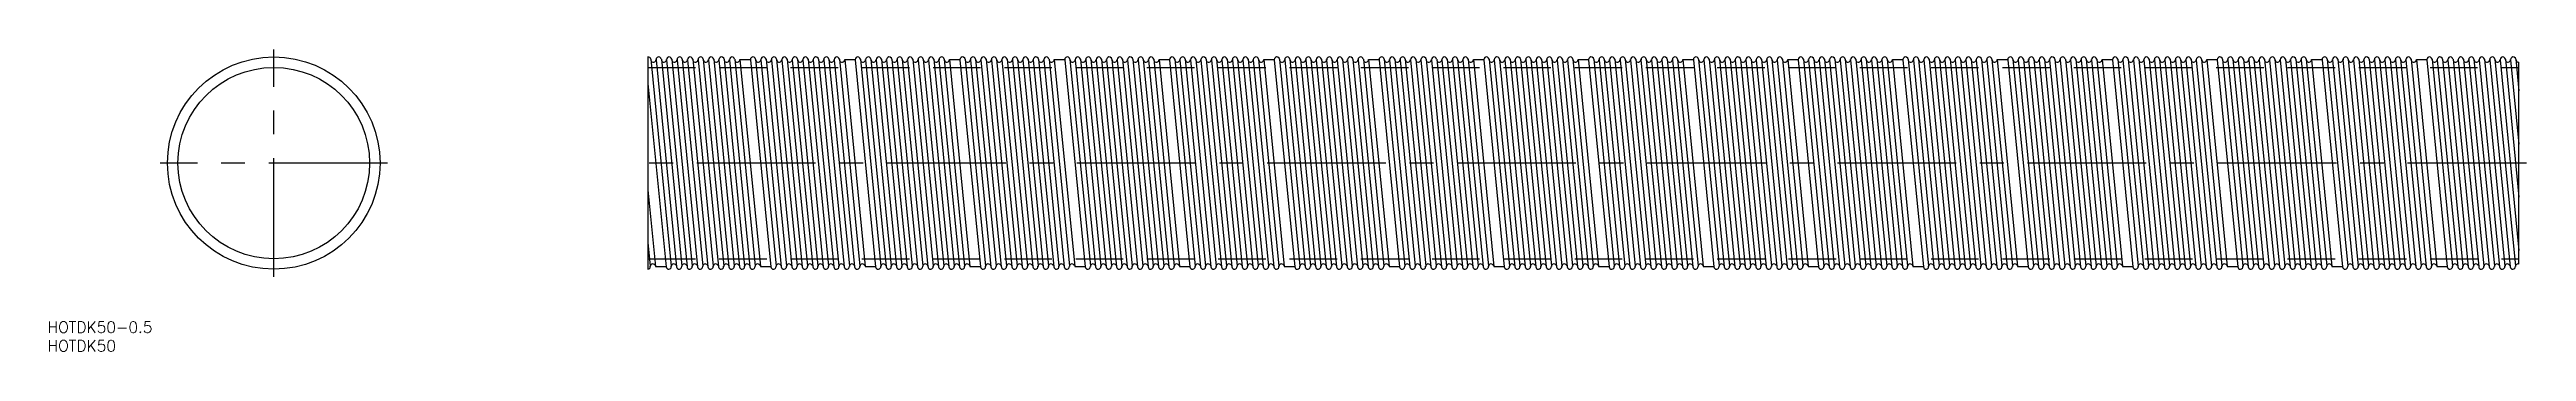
# Model space of a CAD drawing. Extents: x -60 to 602, y -50 to 30.
import ezdxf

# ---------------------------------------------------------------- set-up
doc = ezdxf.new("R2010")
doc.units = 0
doc.linetypes.add('CENTER', pattern=[50.8, 31.75, -6.35, 6.35, -6.35])
doc.linetypes.add('DASHED', pattern=[19.05, 12.7, -6.35])
doc.layers.get('0').update_dxf_attribs({"linetype": 'CONTINUOUS'})
doc.layers.add('CENTER', color=1, linetype='CENTER')
doc.styles.get("Standard").update_dxf_attribs({"font": 'txt.shx', "height": 3, "bigfont": 'bigfont.shx'})

msp = doc.modelspace()

# ---------------------------------------------------------------- linework, layer by layer
at = {"color": 7, "linetype": 'CONTINUOUS'}
for p, q in [((100, 28.4), (100, -28.4)), ((100.77, 27.77), (106.23, -27.63)), ((102.17, 27.63), (107.63, -27.77)), ((103.57, 27.77), (109.03, -27.63)), ((104.97, 27.63), (110.43, -27.77)), ((106.37, 27.77), (111.83, -27.63)), ((107.77, 27.63), (113.23, -27.77)), ((109.17, 27.77), (114.63, -27.63)), ((110.57, 27.63), (116.03, -27.77)), ((111.97, 27.77), (117.43, -27.63)), ((113.37, 27.63), (118.83, -27.77)), ((114.77, 27.77), (120.23, -27.63)), ((116.17, 27.63), (121.63, -27.77)), ((117.57, 27.77), (123.03, -27.63)), ((118.97, 27.63), (124.43, -27.77)), ((120.37, 27.77), (125.83, -27.63)), ((121.77, 27.63), (127.23, -27.77)), ((123.17, 27.77), (128.63, -27.63)), ((124.57, 27.7), (130.03, -27.7)), ((124.57, 27.7), (127.37, 27.7)), ((127.37, 27.63), (132.83, -27.77)), ((128.77, 27.77), (134.23, -27.63)), ((130.17, 27.63), (135.63, -27.77)), ((131.57, 27.77), (137.03, -27.63)), ((132.97, 27.63), (138.43, -27.77)), ((134.37, 27.77), (139.83, -27.63)), ((135.77, 27.63), (141.23, -27.77)), ((137.17, 27.77), (142.63, -27.63)), ((138.57, 27.63), (144.03, -27.77)), ((139.97, 27.77), (145.43, -27.63)), ((141.37, 27.63), (146.83, -27.77)), ((142.77, 27.77), (148.23, -27.63)), ((144.17, 27.63), (149.63, -27.77)), ((145.57, 27.77), (151.03, -27.63)), ((146.97, 27.63), (152.43, -27.77)), ((148.37, 27.77), (153.83, -27.63)), ((149.77, 27.63), (155.23, -27.77)), ((151.17, 27.77), (156.63, -27.63)), ((152.57, 27.7), (158.03, -27.7)), ((152.57, 27.7), (155.37, 27.7)), ((155.37, 27.63), (160.83, -27.77)), ((156.77, 27.77), (162.23, -27.63)), ((158.17, 27.63), (163.63, -27.77)), ((159.57, 27.77), (165.03, -27.63)), ((160.97, 27.63), (166.43, -27.77)), ((162.37, 27.77), (167.83, -27.63)), ((163.77, 27.63), (169.23, -27.77)), ((165.17, 27.77), (170.63, -27.63)), ((166.57, 27.63), (172.03, -27.77)), ((167.97, 27.77), (173.43, -27.63)), ((169.37, 27.63), (174.83, -27.77)), ((170.77, 27.77), (176.23, -27.63)), ((172.17, 27.63), (177.63, -27.77)), ((173.57, 27.77), (179.03, -27.63)), ((174.97, 27.63), (180.43, -27.77)), ((176.37, 27.77), (181.83, -27.63)), ((177.77, 27.63), (183.23, -27.77)), ((179.17, 27.77), (184.63, -27.63)), ((180.57, 27.7), (186.03, -27.7)), ((180.57, 27.7), (183.37, 27.7)), ((183.37, 27.63), (188.83, -27.77)), ((184.77, 27.77), (190.23, -27.63)), ((186.17, 27.63), (191.63, -27.77)), ((187.57, 27.77), (193.03, -27.63)), ((188.97, 27.63), (194.43, -27.77)), ((190.37, 27.77), (195.83, -27.63)), ((191.77, 27.63), (197.23, -27.77)), ((193.17, 27.77), (198.63, -27.63)), ((194.57, 27.63), (200.03, -27.77)), ((195.97, 27.77), (201.43, -27.63)), ((197.37, 27.63), (202.83, -27.77)), ((198.77, 27.77), (204.23, -27.63)), ((200.17, 27.63), (205.63, -27.77)), ((201.57, 27.77), (207.03, -27.63)), ((202.97, 27.63), (208.43, -27.77)), ((204.37, 27.77), (209.83, -27.63)), ((205.77, 27.63), (211.23, -27.77)), ((207.17, 27.77), (212.63, -27.63)), ((208.57, 27.7), (214.03, -27.7)), ((208.57, 27.7), (211.37, 27.7)), ((211.37, 27.63), (216.83, -27.77)), ((212.77, 27.77), (218.23, -27.63)), ((214.17, 27.63), (219.63, -27.77)), ((215.57, 27.77), (221.03, -27.63)), ((216.97, 27.63), (222.43, -27.77)), ((218.37, 27.77), (223.83, -27.63)), ((219.77, 27.63), (225.23, -27.77)), ((221.17, 27.77), (226.63, -27.63)), ((222.57, 27.63), (228.03, -27.77)), ((223.97, 27.77), (229.43, -27.63)), ((225.37, 27.63), (230.83, -27.77)), ((226.77, 27.77), (232.23, -27.63)), ((228.17, 27.63), (233.63, -27.77)), ((229.57, 27.77), (235.03, -27.63)), ((230.97, 27.63), (236.43, -27.77)), ((232.37, 27.77), (237.83, -27.63)), ((233.77, 27.63), (239.23, -27.77)), ((235.17, 27.77), (240.63, -27.63)), ((236.57, 27.7), (242.03, -27.7)), ((236.57, 27.7), (239.37, 27.7)), ((239.37, 27.63), (244.83, -27.77)), ((240.77, 27.77), (246.23, -27.63)), ((242.17, 27.63), (247.63, -27.77)), ((243.57, 27.77), (249.03, -27.63)), ((244.97, 27.63), (250.43, -27.77)), ((246.37, 27.77), (251.83, -27.63)), ((247.77, 27.63), (253.23, -27.77)), ((249.17, 27.77), (254.63, -27.63)), ((250.57, 27.63), (256.03, -27.77)), ((251.97, 27.77), (257.43, -27.63)), ((253.37, 27.63), (258.83, -27.77)), ((254.77, 27.77), (260.23, -27.63)), ((256.17, 27.63), (261.63, -27.77)), ((257.57, 27.77), (263.03, -27.63)), ((258.97, 27.63), (264.43, -27.77)), ((260.37, 27.77), (265.83, -27.63)), ((261.77, 27.63), (267.23, -27.77)), ((263.17, 27.77), (268.63, -27.63)), ((264.57, 27.7), (270.03, -27.7)), ((264.57, 27.7), (267.37, 27.7)), ((267.37, 27.63), (272.83, -27.77)), ((268.77, 27.77), (274.23, -27.63)), ((270.17, 27.63), (275.63, -27.77)), ((271.57, 27.77), (277.03, -27.63)), ((272.97, 27.63), (278.43, -27.77)), ((274.37, 27.77), (279.83, -27.63)), ((275.77, 27.63), (281.23, -27.77)), ((277.17, 27.77), (282.63, -27.63)), ((278.57, 27.63), (284.03, -27.77)), ((279.97, 27.77), (285.43, -27.63)), ((281.37, 27.63), (286.83, -27.77)), ((282.77, 27.77), (288.23, -27.63)), ((284.17, 27.63), (289.63, -27.77)), ((285.57, 27.77), (291.03, -27.63)), ((286.97, 27.63), (292.43, -27.77)), ((288.37, 27.77), (293.83, -27.63)), ((289.77, 27.63), (295.23, -27.77)), ((291.17, 27.77), (296.63, -27.63)), ((292.57, 27.7), (298.03, -27.7)), ((292.57, 27.7), (295.37, 27.7)), ((295.37, 27.63), (300.83, -27.77)), ((296.77, 27.77), (302.23, -27.63)), ((298.17, 27.63), (303.63, -27.77)), ((299.57, 27.77), (305.03, -27.63)), ((300.97, 27.63), (306.43, -27.77)), ((302.37, 27.77), (307.83, -27.63)), ((303.77, 27.63), (309.23, -27.77)), ((305.17, 27.77), (310.63, -27.63)), ((306.57, 27.63), (312.03, -27.77)), ((307.97, 27.77), (313.43, -27.63)), ((309.37, 27.63), (314.83, -27.77)), ((310.77, 27.77), (316.23, -27.63)), ((312.17, 27.63), (317.63, -27.77)), ((313.57, 27.77), (319.03, -27.63)), ((314.97, 27.63), (320.43, -27.77)), ((316.37, 27.77), (321.83, -27.63)), ((317.77, 27.63), (323.23, -27.77)), ((319.17, 27.77), (324.63, -27.63)), ((320.57, 27.7), (326.03, -27.7)), ((320.57, 27.7), (323.37, 27.7)), ((323.37, 27.63), (328.83, -27.77)), ((324.77, 27.77), (330.23, -27.63)), ((326.17, 27.63), (331.63, -27.77)), ((327.57, 27.77), (333.03, -27.63)), ((328.97, 27.63), (334.43, -27.77)), ((330.37, 27.77), (335.83, -27.63)), ((331.77, 27.63), (337.23, -27.77)), ((333.17, 27.77), (338.63, -27.63)), ((334.57, 27.63), (340.03, -27.77)), ((335.97, 27.77), (341.43, -27.63)), ((337.37, 27.63), (342.83, -27.77)), ((338.77, 27.77), (344.23, -27.63)), ((340.17, 27.63), (345.63, -27.77)), ((341.57, 27.77), (347.03, -27.63)), ((342.97, 27.63), (348.43, -27.77)), ((344.37, 27.77), (349.83, -27.63)), ((345.77, 27.63), (351.23, -27.77)), ((347.17, 27.77), (352.63, -27.63)), ((348.57, 27.7), (354.03, -27.7)), ((348.57, 27.7), (351.37, 27.7)), ((351.37, 27.63), (356.83, -27.77)), ((352.77, 27.77), (358.23, -27.63)), ((354.17, 27.63), (359.63, -27.77)), ((355.57, 27.77), (361.03, -27.63)), ((356.97, 27.63), (362.43, -27.77)), ((358.37, 27.77), (363.83, -27.63)), ((359.77, 27.63), (365.23, -27.77)), ((361.17, 27.77), (366.63, -27.63)), ((362.57, 27.63), (368.03, -27.77)), ((363.97, 27.77), (369.43, -27.63)), ((365.37, 27.63), (370.83, -27.77)), ((366.77, 27.77), (372.23, -27.63)), ((368.17, 27.63), (373.63, -27.77)), ((369.57, 27.77), (375.03, -27.63)), ((370.97, 27.63), (376.43, -27.77)), ((372.37, 27.77), (377.83, -27.63)), ((373.77, 27.63), (379.23, -27.77)), ((375.17, 27.77), (380.63, -27.63)), ((376.57, 27.7), (382.03, -27.7)), ((376.57, 27.7), (379.37, 27.7)), ((379.37, 27.63), (384.83, -27.77)), ((380.77, 27.77), (386.23, -27.63)), ((382.17, 27.63), (387.63, -27.77)), ((383.57, 27.77), (389.03, -27.63)), ((384.97, 27.63), (390.43, -27.77)), ((386.37, 27.77), (391.83, -27.63)), ((387.77, 27.63), (393.23, -27.77)), ((389.17, 27.77), (394.63, -27.63)), ((390.57, 27.63), (396.03, -27.77)), ((391.97, 27.77), (397.43, -27.63)), ((393.37, 27.63), (398.83, -27.77)), ((394.77, 27.77), (400.23, -27.63)), ((396.17, 27.63), (401.63, -27.77)), ((397.57, 27.77), (403.03, -27.63)), ((398.97, 27.63), (404.43, -27.77)), ((400.37, 27.77), (405.83, -27.63)), ((401.77, 27.63), (407.23, -27.77)), ((403.17, 27.77), (408.63, -27.63)), ((404.57, 27.7), (410.03, -27.7)), ((404.57, 27.7), (407.37, 27.7)), ((407.37, 27.63), (412.83, -27.77)), ((408.77, 27.77), (414.23, -27.63)), ((410.17, 27.63), (415.63, -27.77)), ((411.57, 27.77), (417.03, -27.63)), ((412.97, 27.63), (418.43, -27.77)), ((414.37, 27.77), (419.83, -27.63)), ((415.77, 27.63), (421.23, -27.77)), ((417.17, 27.77), (422.63, -27.63)), ((418.57, 27.63), (424.03, -27.77)), ((419.97, 27.77), (425.43, -27.63)), ((421.37, 27.63), (426.83, -27.77)), ((422.77, 27.77), (428.23, -27.63)), ((424.17, 27.63), (429.63, -27.77)), ((425.57, 27.77), (431.03, -27.63)), ((426.97, 27.63), (432.43, -27.77)), ((428.37, 27.77), (433.83, -27.63)), ((429.77, 27.63), (435.23, -27.77)), ((431.17, 27.77), (436.63, -27.63)), ((432.57, 27.7), (438.03, -27.7)), ((432.57, 27.7), (435.37, 27.7)), ((435.37, 27.63), (440.83, -27.77)), ((436.77, 27.77), (442.23, -27.63)), ((438.17, 27.63), (443.63, -27.77)), ((439.57, 27.77), (445.03, -27.63)), ((440.97, 27.63), (446.43, -27.77)), ((442.37, 27.77), (447.83, -27.63)), ((443.77, 27.63), (449.23, -27.77)), ((445.17, 27.77), (450.63, -27.63)), ((446.57, 27.63), (452.03, -27.77)), ((447.97, 27.77), (453.43, -27.63)), ((449.37, 27.63), (454.83, -27.77)), ((450.77, 27.77), (456.23, -27.63)), ((452.17, 27.63), (457.63, -27.77)), ((453.57, 27.77), (459.03, -27.63)), ((454.97, 27.63), (460.43, -27.77)), ((456.37, 27.77), (461.83, -27.63)), ((457.77, 27.63), (463.23, -27.77)), ((459.17, 27.77), (464.63, -27.63)), ((460.57, 27.7), (466.03, -27.7)), ((460.57, 27.7), (463.37, 27.7)), ((463.37, 27.63), (468.83, -27.77)), ((464.77, 27.77), (470.23, -27.63)), ((466.17, 27.63), (471.63, -27.77)), ((467.57, 27.77), (473.03, -27.63)), ((468.97, 27.63), (474.43, -27.77)), ((470.37, 27.77), (475.83, -27.63)), ((471.77, 27.63), (477.23, -27.77)), ((473.17, 27.77), (478.63, -27.63)), ((474.57, 27.63), (480.03, -27.77)), ((475.97, 27.77), (481.43, -27.63)), ((477.37, 27.63), (482.83, -27.77)), ((478.77, 27.77), (484.23, -27.63)), ((480.17, 27.63), (485.63, -27.77)), ((481.57, 27.77), (487.03, -27.63)), ((482.97, 27.63), (488.43, -27.77)), ((484.37, 27.77), (489.83, -27.63)), ((485.77, 27.63), (491.23, -27.77)), ((487.17, 27.77), (492.63, -27.63)), ((488.57, 27.7), (494.03, -27.7)), ((488.57, 27.7), (491.37, 27.7)), ((491.37, 27.63), (496.83, -27.77)), ((492.77, 27.77), (498.23, -27.63)), ((494.17, 27.63), (499.63, -27.77)), ((495.57, 27.77), (501.03, -27.63)), ((496.97, 27.63), (502.43, -27.77)), ((498.37, 27.77), (503.83, -27.63)), ((499.77, 27.63), (505.23, -27.77)), ((501.17, 27.77), (506.63, -27.63)), ((502.57, 27.63), (508.03, -27.77)), ((503.97, 27.77), (509.43, -27.63)), ((505.37, 27.63), (510.83, -27.77)), ((506.77, 27.77), (512.23, -27.63)), ((508.17, 27.63), (513.63, -27.77)), ((509.57, 27.77), (515.03, -27.63)), ((510.97, 27.63), (516.43, -27.77)), ((512.37, 27.77), (517.83, -27.63)), ((513.77, 27.63), (519.23, -27.77)), ((515.17, 27.77), (520.63, -27.63)), ((516.57, 27.7), (522.03, -27.7)), ((516.57, 27.7), (519.37, 27.7)), ((519.37, 27.63), (524.83, -27.77)), ((520.77, 27.77), (526.23, -27.63)), ((522.17, 27.63), (527.63, -27.77)), ((523.57, 27.77), (529.03, -27.63)), ((524.97, 27.63), (530.43, -27.77)), ((526.37, 27.77), (531.83, -27.63)), ((527.77, 27.63), (533.23, -27.77)), ((529.17, 27.77), (534.63, -27.63)), ((530.57, 27.63), (536.03, -27.77)), ((531.97, 27.77), (537.43, -27.63)), ((533.37, 27.63), (538.83, -27.77)), ((534.77, 27.77), (540.23, -27.63)), ((536.17, 27.63), (541.63, -27.77)), ((537.57, 27.77), (543.03, -27.63)), ((538.97, 27.63), (544.43, -27.77)), ((540.37, 27.77), (545.83, -27.63)), ((541.77, 27.63), (547.23, -27.77)), ((543.17, 27.77), (548.63, -27.63)), ((544.57, 27.7), (550.03, -27.7)), ((544.57, 27.7), (547.37, 27.7)), ((547.37, 27.63), (552.83, -27.77)), ((548.77, 27.77), (554.23, -27.63)), ((550.17, 27.63), (555.63, -27.77)), ((551.57, 27.77), (557.03, -27.63)), ((552.97, 27.63), (558.43, -27.77)), ((554.37, 27.77), (559.83, -27.63)), ((555.77, 27.63), (561.23, -27.77)), ((557.17, 27.77), (562.63, -27.63)), ((558.57, 27.63), (564.03, -27.77)), ((559.97, 27.77), (565.43, -27.63)), ((561.37, 27.63), (566.83, -27.77)), ((562.77, 27.77), (568.23, -27.63)), ((564.17, 27.63), (569.63, -27.77)), ((565.57, 27.77), (571.03, -27.63)), ((566.97, 27.63), (572.43, -27.77)), ((568.37, 27.77), (573.83, -27.63)), ((569.77, 27.63), (575.23, -27.77)), ((571.17, 27.77), (576.63, -27.63)), ((572.57, 27.7), (578.03, -27.7)), ((572.57, 27.7), (575.37, 27.7)), ((575.37, 27.63), (580.83, -27.77)), ((576.77, 27.77), (582.23, -27.63)), ((578.17, 27.63), (583.63, -27.77)), ((579.57, 27.77), (585.03, -27.63)), ((580.97, 27.63), (586.43, -27.77)), ((582.37, 27.77), (587.83, -27.63)), ((583.77, 27.63), (589.23, -27.77)), ((585.17, 27.77), (590.63, -27.63)), ((586.57, 27.63), (592.03, -27.77)), ((587.97, 27.77), (593.43, -27.63)), ((589.37, 27.63), (594.83, -27.77)), ((590.77, 27.77), (596.23, -27.63)), ((592.17, 27.63), (597.63, -27.77)), ((593.57, 27.77), (599.03, -27.63)), ((594.97, 27.63), (600, -23.36)), ((596.37, 27.77), (600, -9.09)), ((597.77, 27.63), (600, 5.04)), ((599.17, 27.77), (600, 19.31)), ((600, -27.05), (600, 27.01)), ((100, 21.27), (104.83, -27.77)), ((100, -7.12), (102.03, -27.7)), ((100, -21.27), (100.63, -27.63)), ((102.03, -27.7), (104.83, -27.7)), ((130.03, -27.7), (132.83, -27.7)), ((158.03, -27.7), (160.83, -27.7)), ((186.03, -27.7), (188.83, -27.7)), ((214.03, -27.7), (216.83, -27.7)), ((242.03, -27.7), (244.83, -27.7)), ((270.03, -27.7), (272.83, -27.7)), ((298.03, -27.7), (300.83, -27.7)), ((326.03, -27.7), (328.83, -27.7)), ((354.03, -27.7), (356.83, -27.7)), ((382.03, -27.7), (384.83, -27.7)), ((410.03, -27.7), (412.83, -27.7)), ((438.03, -27.7), (440.83, -27.7)), ((466.03, -27.7), (468.83, -27.7)), ((494.03, -27.7), (496.83, -27.7)), ((522.03, -27.7), (524.83, -27.7)), ((550.03, -27.7), (552.83, -27.7)), ((578.03, -27.7), (580.83, -27.7))]:
    msp.add_line(p, q, dxfattribs=at)
at = {"color": 3, "linetype": 'DASHED'}
for p, q in [((100, 25.6), (600, 25.6)), ((100, -25.6), (600, -25.6))]:
    msp.add_line(p, q, dxfattribs=at)
at = {"color": 7, "linetype": 'CONTINUOUS'}
for radius in [28.4, 25.6]:
    msp.add_circle((0, 0), radius, dxfattribs=at)
for centre, start, end in [((100.07, 27.7), 5.63068, 95.65807), ((101.47, 27.7), 193.59688, 0), ((102.87, 27.7), 5.63068, 185.63068), ((104.27, 27.7), 193.59688, 0), ((105.67, 27.7), 5.63068, 185.63068), ((107.07, 27.7), 193.59688, 0), ((108.47, 27.7), 5.63068, 185.63068), ((109.87, 27.7), 193.59688, 0), ((111.27, 27.7), 5.63068, 185.63068), ((112.67, 27.7), 193.59688, 0), ((114.07, 27.7), 5.63068, 185.63068), ((115.47, 27.7), 193.59688, 0), ((116.87, 27.7), 5.63068, 185.63068), ((118.27, 27.7), 193.59688, 0), ((119.67, 27.7), 5.63068, 185.63068), ((121.07, 27.7), 193.59688, 0), ((122.47, 27.7), 5.63068, 185.63068), ((123.87, 27.7), 193.59688, 0), ((128.07, 27.7), 5.63068, 185.63068), ((129.47, 27.7), 193.59688, 0), ((130.87, 27.7), 5.63068, 185.63068), ((132.27, 27.7), 193.59688, 0), ((133.67, 27.7), 5.63068, 185.63068), ((135.07, 27.7), 193.59688, 0), ((136.47, 27.7), 5.63068, 185.63068), ((137.87, 27.7), 193.59688, 0), ((139.27, 27.7), 5.63068, 185.63068), ((140.67, 27.7), 193.59688, 0), ((142.07, 27.7), 5.63068, 185.63068), ((143.47, 27.7), 193.59688, 0), ((144.87, 27.7), 5.63068, 185.63068), ((146.27, 27.7), 193.59688, 0), ((147.67, 27.7), 5.63068, 185.63068), ((149.07, 27.7), 193.59688, 0), ((150.47, 27.7), 5.63068, 185.63068), ((151.87, 27.7), 193.59688, 0), ((156.07, 27.7), 5.63068, 185.63068), ((157.47, 27.7), 193.59688, 0), ((158.87, 27.7), 5.63068, 185.63068), ((160.27, 27.7), 193.59688, 0), ((161.67, 27.7), 5.63068, 185.63068), ((163.07, 27.7), 193.59688, 0), ((164.47, 27.7), 5.63068, 185.63068), ((165.87, 27.7), 193.59688, 0), ((167.27, 27.7), 5.63068, 185.63068), ((168.67, 27.7), 193.59688, 0), ((170.07, 27.7), 5.63068, 185.63068), ((171.47, 27.7), 193.59688, 0), ((172.87, 27.7), 5.63068, 185.63068), ((174.27, 27.7), 193.59688, 0), ((175.67, 27.7), 5.63068, 185.63068), ((177.07, 27.7), 193.59688, 0), ((178.47, 27.7), 5.63068, 185.63068), ((179.87, 27.7), 193.59688, 0), ((184.07, 27.7), 5.63068, 185.63068), ((185.47, 27.7), 193.59688, 0), ((186.87, 27.7), 5.63068, 185.63068), ((188.27, 27.7), 193.59688, 0), ((189.67, 27.7), 5.63068, 185.63068), ((191.07, 27.7), 193.59688, 0), ((192.47, 27.7), 5.63068, 185.63068), ((193.87, 27.7), 193.59688, 0), ((195.27, 27.7), 5.63068, 185.63068), ((196.67, 27.7), 193.59688, 0), ((198.07, 27.7), 5.63068, 185.63068), ((199.47, 27.7), 193.59688, 0), ((200.87, 27.7), 5.63068, 185.63068), ((202.27, 27.7), 193.59688, 0), ((203.67, 27.7), 5.63068, 185.63068), ((205.07, 27.7), 193.59688, 0), ((206.47, 27.7), 5.63068, 185.63068), ((207.87, 27.7), 193.59688, 0), ((212.07, 27.7), 5.63068, 185.63068), ((213.47, 27.7), 193.59688, 0), ((214.87, 27.7), 5.63068, 185.63068), ((216.27, 27.7), 193.59688, 0), ((217.67, 27.7), 5.63068, 185.63068), ((219.07, 27.7), 193.59688, 0), ((220.47, 27.7), 5.63068, 185.63068), ((221.87, 27.7), 193.59688, 0), ((223.27, 27.7), 5.63068, 185.63068), ((224.67, 27.7), 193.59688, 0), ((226.07, 27.7), 5.63068, 185.63068), ((227.47, 27.7), 193.59688, 0), ((228.87, 27.7), 5.63068, 185.63068), ((230.27, 27.7), 193.59688, 0), ((231.67, 27.7), 5.63068, 185.63068), ((233.07, 27.7), 193.59688, 0), ((234.47, 27.7), 5.63068, 185.63068), ((235.87, 27.7), 193.59688, 0), ((240.07, 27.7), 5.63068, 185.63068), ((241.47, 27.7), 193.59688, 0), ((242.87, 27.7), 5.63068, 185.63068), ((244.27, 27.7), 193.59688, 0), ((245.67, 27.7), 5.63068, 185.63068), ((247.07, 27.7), 193.59688, 0), ((248.47, 27.7), 5.63068, 185.63068), ((249.87, 27.7), 193.59688, 0), ((251.27, 27.7), 5.63068, 185.63068), ((252.67, 27.7), 193.59688, 0), ((254.07, 27.7), 5.63068, 185.63068), ((255.47, 27.7), 193.59688, 0), ((256.87, 27.7), 5.63068, 185.63068), ((258.27, 27.7), 193.59688, 0), ((259.67, 27.7), 5.63068, 185.63068), ((261.07, 27.7), 193.59688, 0), ((262.47, 27.7), 5.63068, 185.63068), ((263.87, 27.7), 193.59688, 0), ((268.07, 27.7), 5.63068, 185.63068), ((269.47, 27.7), 193.59688, 0), ((270.87, 27.7), 5.63068, 185.63068), ((272.27, 27.7), 193.59688, 0), ((273.67, 27.7), 5.63068, 185.63068), ((275.07, 27.7), 193.59688, 0), ((276.47, 27.7), 5.63068, 185.63068), ((277.87, 27.7), 193.59688, 0), ((279.27, 27.7), 5.63068, 185.63068), ((280.67, 27.7), 193.59688, 0), ((282.07, 27.7), 5.63068, 185.63068), ((283.47, 27.7), 193.59688, 0), ((284.87, 27.7), 5.63068, 185.63068), ((286.27, 27.7), 193.59688, 0), ((287.67, 27.7), 5.63068, 185.63068), ((289.07, 27.7), 193.59688, 0), ((290.47, 27.7), 5.63068, 185.63068), ((291.87, 27.7), 193.59688, 0), ((296.07, 27.7), 5.63068, 185.63068), ((297.47, 27.7), 193.59688, 0), ((298.87, 27.7), 5.63068, 185.63068), ((300.27, 27.7), 193.59688, 0), ((301.67, 27.7), 5.63068, 185.63068), ((303.07, 27.7), 193.59688, 0), ((304.47, 27.7), 5.63068, 185.63068), ((305.87, 27.7), 193.59688, 0), ((307.27, 27.7), 5.63068, 185.63068), ((308.67, 27.7), 193.59688, 0), ((310.07, 27.7), 5.63068, 185.63068), ((311.47, 27.7), 193.59688, 0), ((312.87, 27.7), 5.63068, 185.63068), ((314.27, 27.7), 193.59688, 0), ((315.67, 27.7), 5.63068, 185.63068), ((317.07, 27.7), 193.59688, 0), ((318.47, 27.7), 5.63068, 185.63068), ((319.87, 27.7), 193.59688, 0), ((324.07, 27.7), 5.63068, 185.63068), ((325.47, 27.7), 193.59688, 0), ((326.87, 27.7), 5.63068, 185.63068), ((328.27, 27.7), 193.59688, 0), ((329.67, 27.7), 5.63068, 185.63068), ((331.07, 27.7), 193.59688, 0), ((332.47, 27.7), 5.63068, 185.63068), ((333.87, 27.7), 193.59688, 0), ((335.27, 27.7), 5.63068, 185.63068), ((336.67, 27.7), 193.59688, 0), ((338.07, 27.7), 5.63068, 185.63068), ((339.47, 27.7), 193.59688, 0), ((340.87, 27.7), 5.63068, 185.63068), ((342.27, 27.7), 193.59688, 0), ((343.67, 27.7), 5.63068, 185.63068), ((345.07, 27.7), 193.59688, 0), ((346.47, 27.7), 5.63068, 185.63068), ((347.87, 27.7), 193.59688, 0), ((352.07, 27.7), 5.63068, 185.63068), ((353.47, 27.7), 193.59688, 0), ((354.87, 27.7), 5.63068, 185.63068), ((356.27, 27.7), 193.59688, 0), ((357.67, 27.7), 5.63068, 185.63068), ((359.07, 27.7), 193.59688, 0), ((360.47, 27.7), 5.63068, 185.63068), ((361.87, 27.7), 193.59688, 0), ((363.27, 27.7), 5.63068, 185.63068), ((364.67, 27.7), 193.59688, 0), ((366.07, 27.7), 5.63068, 185.63068), ((367.47, 27.7), 193.59688, 0), ((368.87, 27.7), 5.63068, 185.63068), ((370.27, 27.7), 193.59688, 0), ((371.67, 27.7), 5.63068, 185.63068), ((373.07, 27.7), 193.59688, 0), ((374.47, 27.7), 5.63068, 185.63068), ((375.87, 27.7), 193.59688, 0), ((380.07, 27.7), 5.63068, 185.63068), ((381.47, 27.7), 193.59688, 0), ((382.87, 27.7), 5.63068, 185.63068), ((384.27, 27.7), 193.59688, 0), ((385.67, 27.7), 5.63068, 185.63068), ((387.07, 27.7), 193.59688, 0), ((388.47, 27.7), 5.63068, 185.63068), ((389.87, 27.7), 193.59688, 0), ((391.27, 27.7), 5.63068, 185.63068), ((392.67, 27.7), 193.59688, 0), ((394.07, 27.7), 5.63068, 185.63068), ((395.47, 27.7), 193.59688, 0), ((396.87, 27.7), 5.63068, 185.63068), ((398.27, 27.7), 193.59688, 0), ((399.67, 27.7), 5.63068, 185.63068), ((401.07, 27.7), 193.59688, 0), ((402.47, 27.7), 5.63068, 185.63068), ((403.87, 27.7), 193.59688, 0), ((408.07, 27.7), 5.63068, 185.63068), ((409.47, 27.7), 193.59688, 0), ((410.87, 27.7), 5.63068, 185.63068), ((412.27, 27.7), 193.59688, 0), ((413.67, 27.7), 5.63068, 185.63068), ((415.07, 27.7), 193.59688, 0), ((416.47, 27.7), 5.63068, 185.63068), ((417.87, 27.7), 193.59688, 0), ((419.27, 27.7), 5.63068, 185.63068), ((420.67, 27.7), 193.59688, 0), ((422.07, 27.7), 5.63068, 185.63068), ((423.47, 27.7), 193.59688, 0), ((424.87, 27.7), 5.63068, 185.63068), ((426.27, 27.7), 193.59688, 0), ((427.67, 27.7), 5.63068, 185.63068), ((429.07, 27.7), 193.59688, 0), ((430.47, 27.7), 5.63068, 185.63068), ((431.87, 27.7), 193.59688, 0), ((436.07, 27.7), 5.63068, 185.63068), ((437.47, 27.7), 193.59688, 0), ((438.87, 27.7), 5.63068, 185.63068), ((440.27, 27.7), 193.59688, 0), ((441.67, 27.7), 5.63068, 185.63068), ((443.07, 27.7), 193.59688, 0), ((444.47, 27.7), 5.63068, 185.63068), ((445.87, 27.7), 193.59688, 0), ((447.27, 27.7), 5.63068, 185.63068), ((448.67, 27.7), 193.59688, 0), ((450.07, 27.7), 5.63068, 185.63068), ((451.47, 27.7), 193.59688, 0), ((452.87, 27.7), 5.63068, 185.63068), ((454.27, 27.7), 193.59688, 0), ((455.67, 27.7), 5.63068, 185.63068), ((457.07, 27.7), 193.59688, 0), ((458.47, 27.7), 5.63068, 185.63068), ((459.87, 27.7), 193.59688, 0), ((464.07, 27.7), 5.63068, 185.63068), ((465.47, 27.7), 193.59688, 0), ((466.87, 27.7), 5.63068, 185.63068), ((468.27, 27.7), 193.59688, 0), ((469.67, 27.7), 5.63068, 185.63068), ((471.07, 27.7), 193.59688, 0), ((472.47, 27.7), 5.63068, 185.63068), ((473.87, 27.7), 193.59688, 0), ((475.27, 27.7), 5.63068, 185.63068), ((476.67, 27.7), 193.59688, 0), ((478.07, 27.7), 5.63068, 185.63068), ((479.47, 27.7), 193.59688, 0), ((480.87, 27.7), 5.63068, 185.63068), ((482.27, 27.7), 193.59688, 0), ((483.67, 27.7), 5.63068, 185.63068), ((485.07, 27.7), 193.59688, 0), ((486.47, 27.7), 5.63068, 185.63068), ((487.87, 27.7), 193.59688, 0), ((492.07, 27.7), 5.63068, 185.63068), ((493.47, 27.7), 193.59688, 0), ((494.87, 27.7), 5.63068, 185.63068), ((496.27, 27.7), 193.59688, 0), ((497.67, 27.7), 5.63068, 185.63068), ((499.07, 27.7), 193.59688, 0), ((500.47, 27.7), 5.63068, 185.63068), ((501.87, 27.7), 193.59688, 0), ((503.27, 27.7), 5.63068, 185.63068), ((504.67, 27.7), 193.59688, 0), ((506.07, 27.7), 5.63068, 185.63068), ((507.47, 27.7), 193.59688, 0), ((508.87, 27.7), 5.63068, 185.63068), ((510.27, 27.7), 193.59688, 0), ((511.67, 27.7), 5.63068, 185.63068), ((513.07, 27.7), 193.59688, 0), ((514.47, 27.7), 5.63068, 185.63068), ((515.87, 27.7), 193.59688, 0), ((520.07, 27.7), 5.63068, 185.63068), ((521.47, 27.7), 193.59688, 0), ((522.87, 27.7), 5.63068, 185.63068), ((524.27, 27.7), 193.59688, 0), ((525.67, 27.7), 5.63068, 185.63068), ((527.07, 27.7), 193.59688, 0), ((528.47, 27.7), 5.63068, 185.63068), ((529.87, 27.7), 193.59688, 0), ((531.27, 27.7), 5.63068, 185.63068), ((532.67, 27.7), 193.59688, 0), ((534.07, 27.7), 5.63068, 185.63068), ((535.47, 27.7), 193.59688, 0), ((536.87, 27.7), 5.63068, 185.63068), ((538.27, 27.7), 193.59688, 0), ((539.67, 27.7), 5.63068, 185.63068), ((541.07, 27.7), 193.59688, 0), ((542.47, 27.7), 5.63068, 185.63068), ((543.87, 27.7), 193.59688, 0), ((548.07, 27.7), 5.63068, 185.63068), ((549.47, 27.7), 193.59688, 0), ((550.87, 27.7), 5.63068, 185.63068), ((552.27, 27.7), 193.59688, 0), ((553.67, 27.7), 5.63068, 185.63068), ((555.07, 27.7), 193.59688, 0), ((556.47, 27.7), 5.63068, 185.63068), ((557.87, 27.7), 193.59688, 0), ((559.27, 27.7), 5.63068, 185.63068), ((560.67, 27.7), 193.59688, 0), ((562.07, 27.7), 5.63068, 185.63068), ((563.47, 27.7), 193.59688, 0), ((564.87, 27.7), 5.63068, 185.63068), ((566.27, 27.7), 193.59688, 0), ((567.67, 27.7), 5.63068, 185.63068), ((569.07, 27.7), 193.59688, 0), ((570.47, 27.7), 5.63068, 185.63068), ((571.87, 27.7), 193.59688, 0), ((576.07, 27.7), 5.63068, 185.63068), ((577.47, 27.7), 193.59688, 0), ((578.87, 27.7), 5.63068, 185.63068), ((580.27, 27.7), 193.59688, 0), ((581.67, 27.7), 5.63068, 185.63068), ((583.07, 27.7), 193.59688, 0), ((584.47, 27.7), 5.63068, 185.63068), ((585.87, 27.7), 193.59688, 0), ((587.27, 27.7), 5.63068, 185.63068), ((588.67, 27.7), 193.59688, 0), ((590.07, 27.7), 5.63068, 185.63068), ((591.47, 27.7), 193.59688, 0), ((592.87, 27.7), 5.63068, 185.63068), ((594.27, 27.7), 193.59688, 0), ((595.67, 27.7), 5.63068, 185.63068), ((597.07, 27.7), 193.59688, 0), ((598.47, 27.7), 5.63068, 185.63068), ((599.87, 27.7), 193.59688, 280.78492), ((99.93, -27.7), 275.65807, 5.63068), ((101.33, -27.7), 13.59688, 180), ((105.53, -27.7), 185.63068, 5.63068), ((106.93, -27.7), 13.59688, 180), ((108.33, -27.7), 185.63068, 5.63068), ((109.73, -27.7), 13.59688, 180), ((111.13, -27.7), 185.63068, 5.63068), ((112.53, -27.7), 13.59688, 180), ((113.93, -27.7), 185.63068, 5.63068), ((115.33, -27.7), 13.59688, 180), ((116.73, -27.7), 185.63068, 5.63068), ((118.13, -27.7), 13.59688, 180), ((119.53, -27.7), 185.63068, 5.63068), ((120.93, -27.7), 13.59688, 180), ((122.33, -27.7), 185.63068, 5.63068), ((123.73, -27.7), 13.59688, 180), ((125.13, -27.7), 185.63068, 5.63068), ((126.53, -27.7), 13.59688, 180), ((127.93, -27.7), 185.63068, 5.63068), ((129.33, -27.7), 13.59688, 180), ((133.53, -27.7), 185.63068, 5.63068), ((134.93, -27.7), 13.59688, 180), ((136.33, -27.7), 185.63068, 5.63068), ((137.73, -27.7), 13.59688, 180), ((139.13, -27.7), 185.63068, 5.63068), ((140.53, -27.7), 13.59688, 180), ((141.93, -27.7), 185.63068, 5.63068), ((143.33, -27.7), 13.59688, 180), ((144.73, -27.7), 185.63068, 5.63068), ((146.13, -27.7), 13.59688, 180), ((147.53, -27.7), 185.63068, 5.63068), ((148.93, -27.7), 13.59688, 180), ((150.33, -27.7), 185.63068, 5.63068), ((151.73, -27.7), 13.59688, 180), ((153.13, -27.7), 185.63068, 5.63068), ((154.53, -27.7), 13.59688, 180), ((155.93, -27.7), 185.63068, 5.63068), ((157.33, -27.7), 13.59688, 180), ((161.53, -27.7), 185.63068, 5.63068), ((162.93, -27.7), 13.59688, 180), ((164.33, -27.7), 185.63068, 5.63068), ((165.73, -27.7), 13.59688, 180), ((167.13, -27.7), 185.63068, 5.63068), ((168.53, -27.7), 13.59688, 180), ((169.93, -27.7), 185.63068, 5.63068), ((171.33, -27.7), 13.59688, 180), ((172.73, -27.7), 185.63068, 5.63068), ((174.13, -27.7), 13.59688, 180), ((175.53, -27.7), 185.63068, 5.63068), ((176.93, -27.7), 13.59688, 180), ((178.33, -27.7), 185.63068, 5.63068), ((179.73, -27.7), 13.59688, 180), ((181.13, -27.7), 185.63068, 5.63068), ((182.53, -27.7), 13.59688, 180), ((183.93, -27.7), 185.63068, 5.63068), ((185.33, -27.7), 13.59688, 180), ((189.53, -27.7), 185.63068, 5.63068), ((190.93, -27.7), 13.59688, 180), ((192.33, -27.7), 185.63068, 5.63068), ((193.73, -27.7), 13.59688, 180), ((195.13, -27.7), 185.63068, 5.63068), ((196.53, -27.7), 13.59688, 180), ((197.93, -27.7), 185.63068, 5.63068), ((199.33, -27.7), 13.59688, 180), ((200.73, -27.7), 185.63068, 5.63068), ((202.13, -27.7), 13.59688, 180), ((203.53, -27.7), 185.63068, 5.63068), ((204.93, -27.7), 13.59688, 180), ((206.33, -27.7), 185.63068, 5.63068), ((207.73, -27.7), 13.59688, 180), ((209.13, -27.7), 185.63068, 5.63068), ((210.53, -27.7), 13.59688, 180), ((211.93, -27.7), 185.63068, 5.63068), ((213.33, -27.7), 13.59688, 180), ((217.53, -27.7), 185.63068, 5.63068), ((218.93, -27.7), 13.59688, 180), ((220.33, -27.7), 185.63068, 5.63068), ((221.73, -27.7), 13.59688, 180), ((223.13, -27.7), 185.63068, 5.63068), ((224.53, -27.7), 13.59688, 180), ((225.93, -27.7), 185.63068, 5.63068), ((227.33, -27.7), 13.59688, 180), ((228.73, -27.7), 185.63068, 5.63068), ((230.13, -27.7), 13.59688, 180), ((231.53, -27.7), 185.63068, 5.63068), ((232.93, -27.7), 13.59688, 180), ((234.33, -27.7), 185.63068, 5.63068), ((235.73, -27.7), 13.59688, 180), ((237.13, -27.7), 185.63068, 5.63068), ((238.53, -27.7), 13.59688, 180), ((239.93, -27.7), 185.63068, 5.63068), ((241.33, -27.7), 13.59688, 180), ((245.53, -27.7), 185.63068, 5.63068), ((246.93, -27.7), 13.59688, 180), ((248.33, -27.7), 185.63068, 5.63068), ((249.73, -27.7), 13.59688, 180), ((251.13, -27.7), 185.63068, 5.63068), ((252.53, -27.7), 13.59688, 180), ((253.93, -27.7), 185.63068, 5.63068), ((255.33, -27.7), 13.59688, 180), ((256.73, -27.7), 185.63068, 5.63068), ((258.13, -27.7), 13.59688, 180), ((259.53, -27.7), 185.63068, 5.63068), ((260.93, -27.7), 13.59688, 180), ((262.33, -27.7), 185.63068, 5.63068), ((263.73, -27.7), 13.59688, 180), ((265.13, -27.7), 185.63068, 5.63068), ((266.53, -27.7), 13.59688, 180), ((267.93, -27.7), 185.63068, 5.63068), ((269.33, -27.7), 13.59688, 180), ((273.53, -27.7), 185.63068, 5.63068), ((274.93, -27.7), 13.59688, 180), ((276.33, -27.7), 185.63068, 5.63068), ((277.73, -27.7), 13.59688, 180), ((279.13, -27.7), 185.63068, 5.63068), ((280.53, -27.7), 13.59688, 180), ((281.93, -27.7), 185.63068, 5.63068), ((283.33, -27.7), 13.59688, 180), ((284.73, -27.7), 185.63068, 5.63068), ((286.13, -27.7), 13.59688, 180), ((287.53, -27.7), 185.63068, 5.63068), ((288.93, -27.7), 13.59688, 180), ((290.33, -27.7), 185.63068, 5.63068), ((291.73, -27.7), 13.59688, 180), ((293.13, -27.7), 185.63068, 5.63068), ((294.53, -27.7), 13.59688, 180), ((295.93, -27.7), 185.63068, 5.63068), ((297.33, -27.7), 13.59688, 180), ((301.53, -27.7), 185.63068, 5.63068), ((302.93, -27.7), 13.59688, 180), ((304.33, -27.7), 185.63068, 5.63068), ((305.73, -27.7), 13.59688, 180), ((307.13, -27.7), 185.63068, 5.63068), ((308.53, -27.7), 13.59688, 180), ((309.93, -27.7), 185.63068, 5.63068), ((311.33, -27.7), 13.59688, 180), ((312.73, -27.7), 185.63068, 5.63068), ((314.13, -27.7), 13.59688, 180), ((315.53, -27.7), 185.63068, 5.63068), ((316.93, -27.7), 13.59688, 180), ((318.33, -27.7), 185.63068, 5.63068), ((319.73, -27.7), 13.59688, 180), ((321.13, -27.7), 185.63068, 5.63068), ((322.53, -27.7), 13.59688, 180), ((323.93, -27.7), 185.63068, 5.63068), ((325.33, -27.7), 13.59688, 180), ((329.53, -27.7), 185.63068, 5.63068), ((330.93, -27.7), 13.59688, 180), ((332.33, -27.7), 185.63068, 5.63068), ((333.73, -27.7), 13.59688, 180), ((335.13, -27.7), 185.63068, 5.63068), ((336.53, -27.7), 13.59688, 180), ((337.93, -27.7), 185.63068, 5.63068), ((339.33, -27.7), 13.59688, 180), ((340.73, -27.7), 185.63068, 5.63068), ((342.13, -27.7), 13.59688, 180), ((343.53, -27.7), 185.63068, 5.63068), ((344.93, -27.7), 13.59688, 180), ((346.33, -27.7), 185.63068, 5.63068), ((347.73, -27.7), 13.59688, 180), ((349.13, -27.7), 185.63068, 5.63068), ((350.53, -27.7), 13.59688, 180), ((351.93, -27.7), 185.63068, 5.63068), ((353.33, -27.7), 13.59688, 180), ((357.53, -27.7), 185.63068, 5.63068), ((358.93, -27.7), 13.59688, 180), ((360.33, -27.7), 185.63068, 5.63068), ((361.73, -27.7), 13.59688, 180), ((363.13, -27.7), 185.63068, 5.63068), ((364.53, -27.7), 13.59688, 180), ((365.93, -27.7), 185.63068, 5.63068), ((367.33, -27.7), 13.59688, 180), ((368.73, -27.7), 185.63068, 5.63068), ((370.13, -27.7), 13.59688, 180), ((371.53, -27.7), 185.63068, 5.63068), ((372.93, -27.7), 13.59688, 180), ((374.33, -27.7), 185.63068, 5.63068), ((375.73, -27.7), 13.59688, 180), ((377.13, -27.7), 185.63068, 5.63068), ((378.53, -27.7), 13.59688, 180), ((379.93, -27.7), 185.63068, 5.63068), ((381.33, -27.7), 13.59688, 180), ((385.53, -27.7), 185.63068, 5.63068), ((386.93, -27.7), 13.59688, 180), ((388.33, -27.7), 185.63068, 5.63068), ((389.73, -27.7), 13.59688, 180), ((391.13, -27.7), 185.63068, 5.63068), ((392.53, -27.7), 13.59688, 180), ((393.93, -27.7), 185.63068, 5.63068), ((395.33, -27.7), 13.59688, 180), ((396.73, -27.7), 185.63068, 5.63068), ((398.13, -27.7), 13.59688, 180), ((399.53, -27.7), 185.63068, 5.63068), ((400.93, -27.7), 13.59688, 180), ((402.33, -27.7), 185.63068, 5.63068), ((403.73, -27.7), 13.59688, 180), ((405.13, -27.7), 185.63068, 5.63068), ((406.53, -27.7), 13.59688, 180), ((407.93, -27.7), 185.63068, 5.63068), ((409.33, -27.7), 13.59688, 180), ((413.53, -27.7), 185.63068, 5.63068), ((414.93, -27.7), 13.59688, 180), ((416.33, -27.7), 185.63068, 5.63068), ((417.73, -27.7), 13.59688, 180), ((419.13, -27.7), 185.63068, 5.63068), ((420.53, -27.7), 13.59688, 180), ((421.93, -27.7), 185.63068, 5.63068), ((423.33, -27.7), 13.59688, 180), ((424.73, -27.7), 185.63068, 5.63068), ((426.13, -27.7), 13.59688, 180), ((427.53, -27.7), 185.63068, 5.63068), ((428.93, -27.7), 13.59688, 180), ((430.33, -27.7), 185.63068, 5.63068), ((431.73, -27.7), 13.59688, 180), ((433.13, -27.7), 185.63068, 5.63068), ((434.53, -27.7), 13.59688, 180), ((435.93, -27.7), 185.63068, 5.63068), ((437.33, -27.7), 13.59688, 180), ((441.53, -27.7), 185.63068, 5.63068), ((442.93, -27.7), 13.59688, 180), ((444.33, -27.7), 185.63068, 5.63068), ((445.73, -27.7), 13.59688, 180), ((447.13, -27.7), 185.63068, 5.63068), ((448.53, -27.7), 13.59688, 180), ((449.93, -27.7), 185.63068, 5.63068), ((451.33, -27.7), 13.59688, 180), ((452.73, -27.7), 185.63068, 5.63068), ((454.13, -27.7), 13.59688, 180), ((455.53, -27.7), 185.63068, 5.63068), ((456.93, -27.7), 13.59688, 180), ((458.33, -27.7), 185.63068, 5.63068), ((459.73, -27.7), 13.59688, 180), ((461.13, -27.7), 185.63068, 5.63068), ((462.53, -27.7), 13.59688, 180), ((463.93, -27.7), 185.63068, 5.63068), ((465.33, -27.7), 13.59688, 180), ((469.53, -27.7), 185.63068, 5.63068), ((470.93, -27.7), 13.59688, 180), ((472.33, -27.7), 185.63068, 5.63068), ((473.73, -27.7), 13.59688, 180), ((475.13, -27.7), 185.63068, 5.63068), ((476.53, -27.7), 13.59688, 180), ((477.93, -27.7), 185.63068, 5.63068), ((479.33, -27.7), 13.59688, 180), ((480.73, -27.7), 185.63068, 5.63068), ((482.13, -27.7), 13.59688, 180), ((483.53, -27.7), 185.63068, 5.63068), ((484.93, -27.7), 13.59688, 180), ((486.33, -27.7), 185.63068, 5.63068), ((487.73, -27.7), 13.59688, 180), ((489.13, -27.7), 185.63068, 5.63068), ((490.53, -27.7), 13.59688, 180), ((491.93, -27.7), 185.63068, 5.63068), ((493.33, -27.7), 13.59688, 180), ((497.53, -27.7), 185.63068, 5.63068), ((498.93, -27.7), 13.59688, 180), ((500.33, -27.7), 185.63068, 5.63068), ((501.73, -27.7), 13.59688, 180), ((503.13, -27.7), 185.63068, 5.63068), ((504.53, -27.7), 13.59688, 180), ((505.93, -27.7), 185.63068, 5.63068), ((507.33, -27.7), 13.59688, 180), ((508.73, -27.7), 185.63068, 5.63068), ((510.13, -27.7), 13.59688, 180), ((511.53, -27.7), 185.63068, 5.63068), ((512.93, -27.7), 13.59688, 180), ((514.33, -27.7), 185.63068, 5.63068), ((515.73, -27.7), 13.59688, 180), ((517.13, -27.7), 185.63068, 5.63068), ((518.53, -27.7), 13.59688, 180), ((519.93, -27.7), 185.63068, 5.63068), ((521.33, -27.7), 13.59688, 180), ((525.53, -27.7), 185.63068, 5.63068), ((526.93, -27.7), 13.59688, 180), ((528.33, -27.7), 185.63068, 5.63068), ((529.73, -27.7), 13.59688, 180), ((531.13, -27.7), 185.63068, 5.63068), ((532.53, -27.7), 13.59688, 180), ((533.93, -27.7), 185.63068, 5.63068), ((535.33, -27.7), 13.59688, 180), ((536.73, -27.7), 185.63068, 5.63068), ((538.13, -27.7), 13.59688, 180), ((539.53, -27.7), 185.63068, 5.63068), ((540.93, -27.7), 13.59688, 180), ((542.33, -27.7), 185.63068, 5.63068), ((543.73, -27.7), 13.59688, 180), ((545.13, -27.7), 185.63068, 5.63068), ((546.53, -27.7), 13.59688, 180), ((547.93, -27.7), 185.63068, 5.63068), ((549.33, -27.7), 13.59688, 180), ((553.53, -27.7), 185.63068, 5.63068), ((554.93, -27.7), 13.59688, 180), ((556.33, -27.7), 185.63068, 5.63068), ((557.73, -27.7), 13.59688, 180), ((559.13, -27.7), 185.63068, 5.63068), ((560.53, -27.7), 13.59688, 180), ((561.93, -27.7), 185.63068, 5.63068), ((563.33, -27.7), 13.59688, 180), ((564.73, -27.7), 185.63068, 5.63068), ((566.13, -27.7), 13.59688, 180), ((567.53, -27.7), 185.63068, 5.63068), ((568.93, -27.7), 13.59688, 180), ((570.33, -27.7), 185.63068, 5.63068), ((571.73, -27.7), 13.59688, 180), ((573.13, -27.7), 185.63068, 5.63068), ((574.53, -27.7), 13.59688, 180), ((575.93, -27.7), 185.63068, 5.63068), ((577.33, -27.7), 13.59688, 180), ((581.53, -27.7), 185.63068, 5.63068), ((582.93, -27.7), 13.59688, 180), ((584.33, -27.7), 185.63068, 5.63068), ((585.73, -27.7), 13.59688, 180), ((587.13, -27.7), 185.63068, 5.63068), ((588.53, -27.7), 13.59688, 180), ((589.93, -27.7), 185.63068, 5.63068), ((591.33, -27.7), 13.59688, 180), ((592.73, -27.7), 185.63068, 5.63068), ((594.13, -27.7), 13.59688, 180), ((595.53, -27.7), 185.63068, 5.63068), ((596.93, -27.7), 13.59688, 180), ((598.33, -27.7), 185.63068, 5.63068), ((599.73, -27.7), 67.39935, 180)]:
    msp.add_arc(centre, 0.7, start, end, dxfattribs=at)
at = {"layer": 'CENTER', "color": 1, "linetype": 'CENTER'}
for p, q in [((0, -30.4), (0, 30.4)), ((30.4, 0), (-30.4, 0)), ((602, 0), (98, 0))]:
    msp.add_line(p, q, dxfattribs=at)

# ---------------------------------------------------------------- texts
at = {"color": 7, "linetype": 'CONTINUOUS'}
for s, p in [('HOTDK50-0.5', (-60.44, -45.43)), ('HOTDK50', (-60.44, -50.43))]:
    msp.add_text(s, height=3, dxfattribs=at).set_placement(p)

doc.saveas('drawing.dxf')
